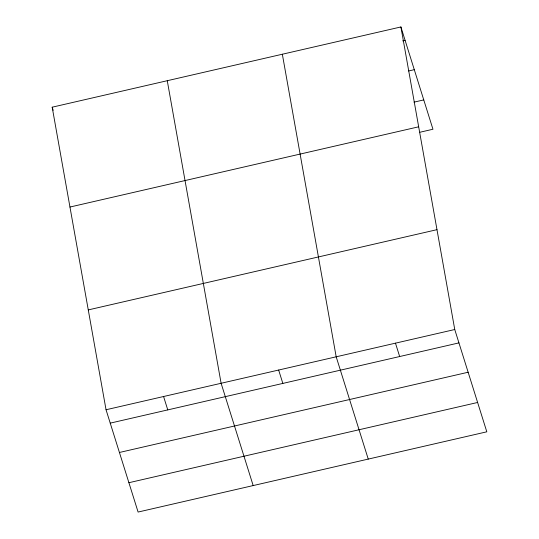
<?xml version="1.0" encoding="UTF-8"?>
<svg xmlns="http://www.w3.org/2000/svg" width="539" height="539" viewBox="0 0 539 539"><rect width="100%" height="100%" fill="white"/><g stroke="black" fill="none" stroke-linecap="round" stroke-linejoin="round"><path stroke-width="0.81" d="M400.901 26.95L454.754 329.518L486.811 431.813L138.099 512.05L106.042 409.755L52.189 107.187L400.901 26.95L432.958 129.245L419.969 132.237M402.66 40.89L405.099 40.331M408.609 70.98L414.289 69.672M414.019 102.147L423.769 99.904M69.962 207.037L418.675 126.8M88.268 309.912L436.981 229.668M106.042 409.755L454.754 329.518M110.232 423.135L458.945 342.892M119.429 452.477L468.142 372.24M128.902 482.708L477.615 402.471M395.471 343.154L399.662 356.535M368.245 459.093L336.188 356.798L282.342 54.23M278.65 370.037L282.847 383.418M253.175 485.572L221.111 383.276L167.265 80.709M163.58 396.515L167.77 409.896M52.189 107.187L53.179 110.34"/></g></svg>
